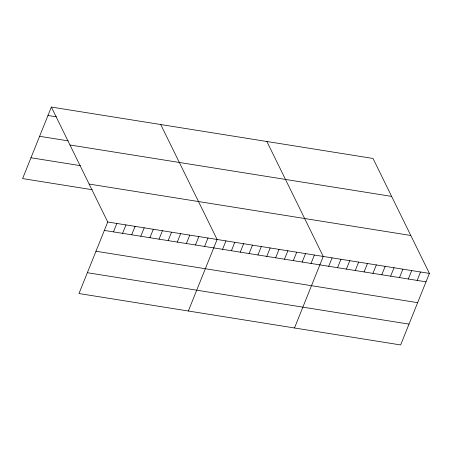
<?xml version="1.0" encoding="UTF-8"?>
<svg xmlns="http://www.w3.org/2000/svg" width="452" height="452" viewBox="0 0 452 452"><rect width="100%" height="100%" fill="white"/><g stroke="black" fill="none" stroke-linecap="round" stroke-linejoin="round"><path stroke-width="0.68" d="M51.358 107.056L107.734 222L78.976 293.534L400.641 344.944L429.4 273.409L373.024 158.466L51.358 107.056L22.6 178.591L92.253 189.721M113.463 231.882L116.848 223.457M122.577 233.339L125.961 224.915M131.69 234.797L135.075 226.373M140.804 236.249L144.188 227.825M149.917 237.707L153.301 229.283M159.031 239.164L162.421 230.74M168.144 240.622L171.534 232.198M177.257 242.08L180.647 233.656M186.371 243.538L189.761 235.108M195.484 244.99L198.874 236.565M204.598 246.447L207.988 238.023M188.343 311.016L217.101 239.481L160.726 124.532M222.559 249.318L225.949 240.893M231.407 250.73L234.791 242.306M240.249 252.148L243.639 243.724M249.097 253.561L252.482 245.137M257.945 254.973L261.329 246.549M266.787 256.386L270.177 247.962M275.635 257.804L279.02 249.38M284.483 259.216L287.867 250.792M293.325 260.629L296.715 252.205M302.173 262.041L305.558 253.617M311.016 263.454L314.406 255.03M294.495 327.982L323.248 256.448L266.872 141.499M328.711 266.284L332.096 257.86M337.554 267.697L340.944 259.273M346.401 269.109L349.786 260.685M355.249 270.528L358.634 262.103M364.092 271.94L367.482 263.516M372.94 273.353L376.324 264.928M381.782 274.765L385.172 266.341M390.63 276.183L394.014 267.753M399.478 277.596L402.862 269.172M408.32 279.008L411.71 270.584M417.168 280.421L420.552 271.997M47.968 115.48L56.432 116.831M39.601 136.306L68.241 140.883M69.964 144.985L391.624 196.394M30.973 157.765L80.445 165.669M89.129 184.066L410.795 235.481M107.734 222L429.4 273.409M104.35 230.424L426.016 281.833M95.977 251.25L417.642 302.665M87.349 272.709L409.015 324.118"/></g></svg>
